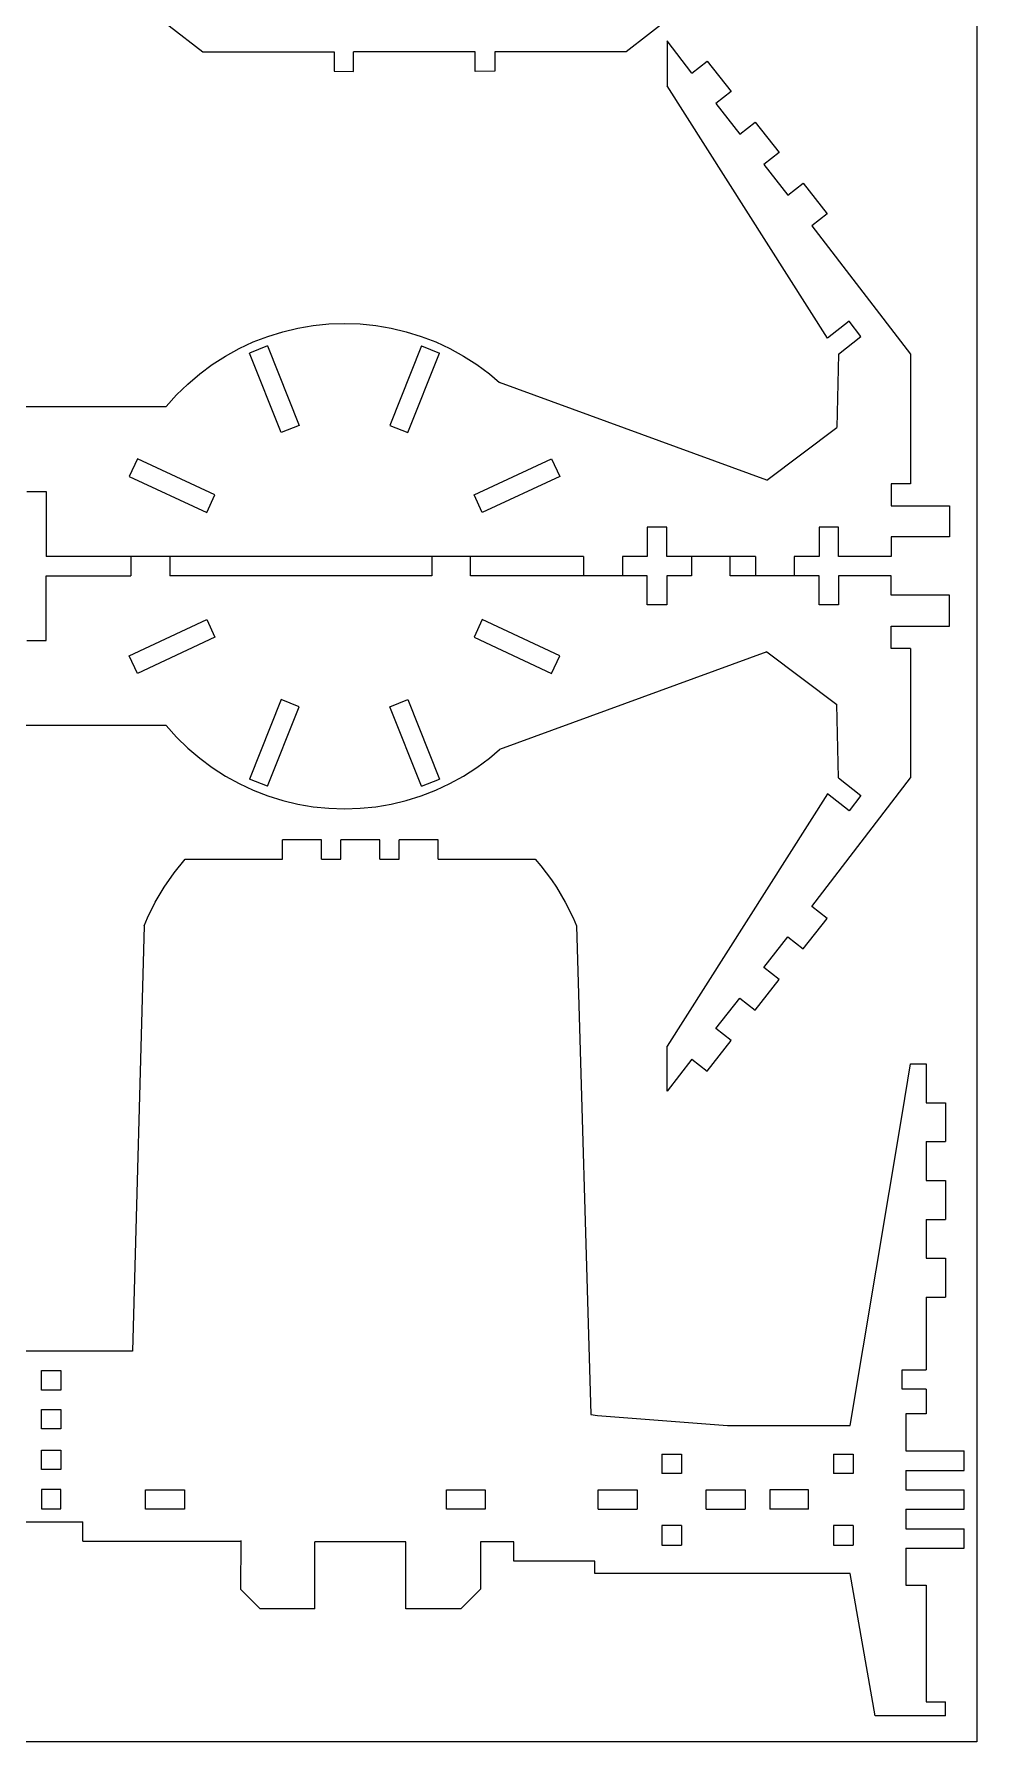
# Model space of a CAD drawing. Header units: millimetres. Extents: x -983 to 262, y -252 to 208.
# Drawn here: x -528.2 to -382.8, y -251.7 to 11.7 of the extents above; entities that cross this region are included whole.
import ezdxf

# ---------------------------------------------------------------- set-up
doc = ezdxf.new("R2010")
doc.units = ezdxf.units.MM
doc.header["$MEASUREMENT"] = 0
doc.layers.add('Layer 1', color=7, linetype='Continuous')

msp = doc.modelspace()

# ---------------------------------------------------------------- linework, layer by layer
at = {"layer": 'Layer 1', "color": 3, "lineweight": 9}
for points in [[(-382.7524, 208.3383), (-382.7524, 208.3383), (-382.7524, -251.6623), (-382.7524, -251.6623)], [(-512.5248, 17.0071), (-512.5248, 17.0071), (-502.1782, 8.9194), (-502.1782, 8.9194)], [(-426.4938, 17.0071), (-426.4938, 17.0071), (-436.8404, 8.9194), (-436.8404, 8.9194)], [(-426.6995, 5.6647), (-426.6995, 5.6647), (-430.506, 10.6195), (-430.506, 10.6195)], [(-430.506, 10.6195), (-430.506, 10.6195), (-430.506, 3.6784), (-430.506, 3.6784)], [(-502.1782, 8.9194), (-502.1782, 8.9194), (-481.886, 8.9176), (-481.886, 8.9176)], [(-481.886, 8.9176), (-481.886, 8.9176), (-481.886, 5.9252), (-481.886, 5.9252)], [(-478.8919, 5.9235), (-478.8919, 5.9235), (-478.8919, 8.9176), (-478.8919, 8.9176)], [(-460.1267, 8.9176), (-460.1267, 8.9176), (-478.8919, 8.9176), (-478.8919, 8.9176)], [(-460.125, 5.9235), (-460.125, 5.9235), (-460.1267, 8.9176), (-460.1267, 8.9176)], [(-436.8404, 8.9194), (-436.8404, 8.9194), (-457.1326, 8.9176), (-457.1326, 8.9176)], [(-457.1326, 8.9176), (-457.1326, 8.9176), (-457.1326, 5.9252), (-457.1326, 5.9252)], [(-481.886, 5.9252), (-481.886, 5.9252), (-478.8919, 5.9235), (-478.8919, 5.9235)], [(-457.1326, 5.9252), (-457.1326, 5.9252), (-460.125, 5.9235), (-460.125, 5.9235)], [(-426.6995, 5.6647), (-426.6995, 5.6647), (-424.3446, 7.5157), (-424.3446, 7.5157)], [(-424.3446, 7.5157), (-424.3446, 7.5157), (-420.6444, 2.8077), (-420.6444, 2.8077)], [(-405.804, -35.2162), (-405.804, -35.2162), (-430.506, 3.6784), (-430.506, 3.6784)], [(-420.6444, 2.8077), (-420.6444, 2.8077), (-422.9992, 0.9567), (-422.9992, 0.9567)], [(-422.9992, 0.9567), (-422.9992, 0.9567), (-419.2973, -3.7513), (-419.2973, -3.7513)], [(-419.2973, -3.7513), (-419.2973, -3.7513), (-416.9441, -1.9003), (-416.9441, -1.9003)], [(-416.9441, -1.9003), (-416.9441, -1.9003), (-413.2439, -6.6066), (-413.2439, -6.6066)], [(-413.2439, -6.6066), (-413.2439, -6.6066), (-415.597, -8.4575), (-415.597, -8.4575)], [(-415.597, -8.4575), (-415.597, -8.4575), (-411.8968, -13.1655), (-411.8968, -13.1655)], [(-411.8968, -13.1655), (-411.8968, -13.1655), (-409.5419, -11.3146), (-409.5419, -11.3146)], [(-409.5419, -11.3146), (-409.5419, -11.3146), (-405.8417, -16.0226), (-405.8417, -16.0226)], [(-405.8417, -16.0226), (-405.8417, -16.0226), (-408.1948, -17.8735), (-408.1948, -17.8735)], [(-408.1948, -17.8735), (-408.1948, -17.8735), (-392.9705, -37.691), (-392.9705, -37.691)], [(-492.1367, -34.9385), (-492.1367, -34.9385), (-489.8332, -34.2221), (-489.8332, -34.2221)], [(-489.8332, -34.2221), (-489.8332, -34.2221), (-487.4887, -33.6617), (-487.4887, -33.6617)], [(-487.4887, -33.6617), (-487.4887, -33.6617), (-485.1132, -33.2572), (-485.1132, -33.2572)], [(-485.1132, -33.2572), (-485.1132, -33.2572), (-482.7138, -33.0156), (-482.7138, -33.0156)], [(-482.7138, -33.0156), (-482.7138, -33.0156), (-480.3041, -32.935), (-480.3041, -32.935)], [(-480.3041, -32.935), (-480.3041, -32.935), (-477.8944, -33.0156), (-477.8944, -33.0156)], [(-477.8944, -33.0156), (-477.8944, -33.0156), (-475.495, -33.2572), (-475.495, -33.2572)], [(-475.495, -33.2572), (-475.495, -33.2572), (-473.1196, -33.6617), (-473.1196, -33.6617)], [(-473.1196, -33.6617), (-473.1196, -33.6617), (-470.775, -34.2221), (-470.775, -34.2221)], [(-470.775, -34.2221), (-470.775, -34.2221), (-468.4716, -34.9385), (-468.4716, -34.9385)], [(-402.4722, -32.6128), (-402.4722, -32.6128), (-405.804, -35.2162), (-405.804, -35.2162)], [(-400.6281, -34.9711), (-400.6281, -34.9711), (-402.4722, -32.6128), (-402.4722, -32.6128)], [(-498.6819, -37.9909), (-498.6819, -37.9909), (-496.5704, -36.8272), (-496.5704, -36.8272)], [(-496.5704, -36.8272), (-496.5704, -36.8272), (-494.3853, -35.8092), (-494.3853, -35.8092)], [(-494.3853, -35.8092), (-494.3853, -35.8092), (-492.1367, -34.9385), (-492.1367, -34.9385)], [(-468.4716, -34.9385), (-468.4716, -34.9385), (-466.2247, -35.8092), (-466.2247, -35.8092)], [(-466.2247, -35.8092), (-466.2247, -35.8092), (-464.0395, -36.8272), (-464.0395, -36.8272)], [(-464.0395, -36.8272), (-464.0395, -36.8272), (-461.9263, -37.9909), (-461.9263, -37.9909)], [(-404.109, -37.691), (-404.109, -37.691), (-400.6281, -34.9711), (-400.6281, -34.9711)], [(-502.6478, -40.728), (-502.6478, -40.728), (-500.7112, -39.2935), (-500.7112, -39.2935)], [(-500.7112, -39.2935), (-500.7112, -39.2935), (-498.6819, -37.9909), (-498.6819, -37.9909)], [(-461.9263, -37.9909), (-461.9263, -37.9909), (-459.8988, -39.2935), (-459.8988, -39.2935)], [(-459.8988, -39.2935), (-459.8988, -39.2935), (-457.9604, -40.728), (-457.9604, -40.728)], [(-404.109, -37.691), (-404.109, -37.691), (-404.3797, -49.0094), (-404.3797, -49.0094)], [(-392.9705, -37.691), (-392.9705, -37.691), (-392.9705, -57.661), (-392.9705, -57.661)], [(-504.4851, -42.2893), (-504.4851, -42.2893), (-502.6478, -40.728), (-502.6478, -40.728)], [(-457.9604, -40.728), (-457.9604, -40.728), (-456.3837, -42.0699), (-456.3837, -42.0699)], [(-415.1291, -57.14), (-415.1291, -57.14), (-456.3837, -42.0699), (-456.3837, -42.0699)], [(-507.8237, -45.765), (-507.8237, -45.765), (-506.2127, -43.9723), (-506.2127, -43.9723)], [(-506.2127, -43.9723), (-506.2127, -43.9723), (-504.4851, -42.2893), (-504.4851, -42.2893)], [(-547.8014, -45.765), (-547.8014, -45.765), (-507.8237, -45.765), (-507.8237, -45.765)], [(-415.1291, -57.14), (-415.1291, -57.14), (-404.3797, -49.0094), (-404.3797, -49.0094)], [(-395.9664, -57.661), (-395.9664, -57.661), (-395.9664, -61.0802), (-395.9664, -61.0802)], [(-392.9705, -57.661), (-392.9705, -57.661), (-395.9664, -57.661), (-395.9664, -57.661)], [(-395.9664, -61.0802), (-395.9664, -61.0802), (-386.984, -61.0802), (-386.984, -61.0802)], [(-386.984, -61.0802), (-386.984, -61.0802), (-386.984, -65.8704), (-386.984, -65.8704)], [(-407.1031, -64.3742), (-407.1031, -64.3742), (-407.1031, -68.8646), (-407.1031, -68.8646)], [(-404.109, -64.3742), (-404.109, -64.3742), (-407.1031, -64.3742), (-407.1031, -64.3742)], [(-404.109, -68.8646), (-404.109, -68.8646), (-404.109, -64.3742), (-404.109, -64.3742)], [(-386.984, -65.8704), (-386.984, -65.8704), (-395.9664, -65.8704), (-395.9664, -65.8704)], [(-395.9664, -65.8704), (-395.9664, -65.8704), (-395.9664, -68.8646), (-395.9664, -68.8646)], [(-410.9353, -68.8646), (-410.9353, -68.8646), (-410.9353, -71.8587), (-410.9353, -71.8587)], [(-407.1031, -68.8646), (-407.1031, -68.8646), (-410.9353, -68.8646), (-410.9353, -68.8646)], [(-395.9664, -68.8646), (-395.9664, -68.8646), (-404.109, -68.8646), (-404.109, -68.8646)], [(-407.1031, -71.8587), (-407.1031, -71.8587), (-410.9353, -71.8587), (-410.9353, -71.8587)], [(-407.1031, -76.349), (-407.1031, -76.349), (-407.1031, -71.8587), (-407.1031, -71.8587)], [(-395.9664, -71.8587), (-395.9664, -71.8587), (-404.109, -71.8587), (-404.109, -71.8587)], [(-404.109, -71.8587), (-404.109, -71.8587), (-404.109, -76.349), (-404.109, -76.349)], [(-395.9664, -74.8528), (-395.9664, -74.8528), (-395.9664, -71.8587), (-395.9664, -71.8587)], [(-404.109, -76.349), (-404.109, -76.349), (-407.1031, -76.349), (-407.1031, -76.349)], [(-386.984, -74.8528), (-386.984, -74.8528), (-395.9664, -74.8528), (-395.9664, -74.8528)], [(-386.984, -79.6431), (-386.984, -79.6431), (-386.984, -74.8528), (-386.984, -74.8528)], [(-395.9664, -83.0622), (-395.9664, -83.0622), (-395.9664, -79.6431), (-395.9664, -79.6431)], [(-395.9664, -79.6431), (-395.9664, -79.6431), (-386.984, -79.6431), (-386.984, -79.6431)], [(-415.1291, -83.5833), (-415.1291, -83.5833), (-456.3837, -98.6533), (-456.3837, -98.6533)], [(-415.1291, -83.5833), (-415.1291, -83.5833), (-404.3797, -91.7139), (-404.3797, -91.7139)], [(-392.9705, -83.0622), (-392.9705, -83.0622), (-395.9664, -83.0622), (-395.9664, -83.0622)], [(-392.9705, -83.0622), (-392.9705, -83.0622), (-392.9705, -103.0305), (-392.9705, -103.0305)], [(-404.109, -103.0305), (-404.109, -103.0305), (-404.3797, -91.7139), (-404.3797, -91.7139)], [(-507.8237, -94.9565), (-507.8237, -94.9565), (-547.8014, -94.9565), (-547.8014, -94.9565)], [(-507.8237, -94.9565), (-507.8237, -94.9565), (-506.2127, -96.7509), (-506.2127, -96.7509)], [(-506.2127, -96.7509), (-506.2127, -96.7509), (-504.4851, -98.4322), (-504.4851, -98.4322)], [(-504.4851, -98.4322), (-504.4851, -98.4322), (-502.6478, -99.9936), (-502.6478, -99.9936)], [(-502.6478, -99.9936), (-502.6478, -99.9936), (-500.7112, -101.4298), (-500.7112, -101.4298)], [(-459.8988, -101.4298), (-459.8988, -101.4298), (-457.9604, -99.9936), (-457.9604, -99.9936)], [(-457.9604, -99.9936), (-457.9604, -99.9936), (-456.3837, -98.6533), (-456.3837, -98.6533)], [(-500.7112, -101.4298), (-500.7112, -101.4298), (-498.6819, -102.7323), (-498.6819, -102.7323)], [(-461.9263, -102.7323), (-461.9263, -102.7323), (-459.8988, -101.4298), (-459.8988, -101.4298)], [(-498.6819, -102.7323), (-498.6819, -102.7323), (-496.5704, -103.8943), (-496.5704, -103.8943)], [(-496.5704, -103.8943), (-496.5704, -103.8943), (-494.3853, -104.9124), (-494.3853, -104.9124)], [(-494.3853, -104.9124), (-494.3853, -104.9124), (-492.1367, -105.783), (-492.1367, -105.783)], [(-468.4716, -105.783), (-468.4716, -105.783), (-466.2247, -104.9124), (-466.2247, -104.9124)], [(-466.2247, -104.9124), (-466.2247, -104.9124), (-464.0395, -103.8943), (-464.0395, -103.8943)], [(-464.0395, -103.8943), (-464.0395, -103.8943), (-461.9263, -102.7323), (-461.9263, -102.7323)], [(-408.1948, -122.8497), (-408.1948, -122.8497), (-392.9705, -103.0305), (-392.9705, -103.0305)], [(-404.109, -103.0305), (-404.109, -103.0305), (-400.6281, -105.7522), (-400.6281, -105.7522)], [(-492.1367, -105.783), (-492.1367, -105.783), (-489.8332, -106.5011), (-489.8332, -106.5011)], [(-489.8332, -106.5011), (-489.8332, -106.5011), (-487.4887, -107.0615), (-487.4887, -107.0615)], [(-487.4887, -107.0615), (-487.4887, -107.0615), (-485.1132, -107.4643), (-485.1132, -107.4643)], [(-485.1132, -107.4643), (-485.1132, -107.4643), (-482.7138, -107.706), (-482.7138, -107.706)], [(-482.7138, -107.706), (-482.7138, -107.706), (-480.3041, -107.7865), (-480.3041, -107.7865)], [(-480.3041, -107.7865), (-480.3041, -107.7865), (-477.8944, -107.706), (-477.8944, -107.706)], [(-477.8944, -107.706), (-477.8944, -107.706), (-475.495, -107.4643), (-475.495, -107.4643)], [(-475.495, -107.4643), (-475.495, -107.4643), (-473.1196, -107.0615), (-473.1196, -107.0615)], [(-473.1196, -107.0615), (-473.1196, -107.0615), (-470.775, -106.5011), (-470.775, -106.5011)], [(-470.775, -106.5011), (-470.775, -106.5011), (-468.4716, -105.783), (-468.4716, -105.783)], [(-405.804, -105.5054), (-405.804, -105.5054), (-430.506, -144.3999), (-430.506, -144.3999)], [(-402.4722, -108.1104), (-402.4722, -108.1104), (-405.804, -105.5054), (-405.804, -105.5054)], [(-400.6281, -105.7522), (-400.6281, -105.7522), (-402.4722, -108.1104), (-402.4722, -108.1104)], [(-489.8675, -115.5606), (-489.8675, -115.5606), (-489.8675, -112.5596), (-489.8675, -112.5596)], [(-483.8673, -112.5596), (-483.8673, -112.5596), (-489.8675, -112.5596), (-489.8675, -112.5596)], [(-483.8673, -115.5606), (-483.8673, -115.5606), (-483.8673, -112.5596), (-483.8673, -112.5596)], [(-474.8677, -112.5596), (-474.8677, -112.5596), (-480.8663, -112.5596), (-480.8663, -112.5596)], [(-480.8663, -115.5606), (-480.8663, -115.5606), (-480.8663, -112.5596), (-480.8663, -112.5596)], [(-474.8677, -115.5606), (-474.8677, -115.5606), (-474.8677, -112.5596), (-474.8677, -112.5596)], [(-465.8682, -112.5596), (-465.8682, -112.5596), (-471.8685, -112.5596), (-471.8685, -112.5596)], [(-471.8685, -115.5606), (-471.8685, -115.5606), (-471.8685, -112.5596), (-471.8685, -112.5596)], [(-465.8682, -115.5606), (-465.8682, -115.5606), (-465.8682, -112.5596), (-465.8682, -112.5596)], [(-506.576, -117.6498), (-506.576, -117.6498), (-504.8673, -115.5606), (-504.8673, -115.5606)], [(-504.8673, -115.5606), (-504.8673, -115.5606), (-489.8675, -115.5606), (-489.8675, -115.5606)], [(-483.8673, -115.5606), (-483.8673, -115.5606), (-480.8663, -115.5606), (-480.8663, -115.5606)], [(-474.8677, -115.5606), (-474.8677, -115.5606), (-471.8685, -115.5606), (-471.8685, -115.5606)], [(-465.8682, -115.5606), (-465.8682, -115.5606), (-450.8684, -115.5606), (-450.8684, -115.5606)], [(-450.8684, -115.5606), (-450.8684, -115.5606), (-449.9926, -116.5889), (-449.9926, -116.5889)], [(-508.1202, -119.859), (-508.1202, -119.859), (-506.576, -117.6498), (-506.576, -117.6498)], [(-449.9926, -116.5889), (-449.9926, -116.5889), (-448.3662, -118.7398), (-448.3662, -118.7398)], [(-509.4947, -122.1762), (-509.4947, -122.1762), (-508.1202, -119.859), (-508.1202, -119.859)], [(-448.3662, -118.7398), (-448.3662, -118.7398), (-447.6138, -119.859), (-447.6138, -119.859)], [(-447.6138, -119.859), (-447.6138, -119.859), (-446.241, -122.1762), (-446.241, -122.1762)], [(-510.6927, -124.5927), (-510.6927, -124.5927), (-509.4947, -122.1762), (-509.4947, -122.1762)], [(-446.241, -122.1762), (-446.241, -122.1762), (-445.0413, -124.5927), (-445.0413, -124.5927)], [(-405.8417, -124.699), (-405.8417, -124.699), (-408.1948, -122.8497), (-408.1948, -122.8497)], [(-511.224, -125.8335), (-511.224, -125.8335), (-513.027, -191.4164), (-513.027, -191.4164)], [(-511.224, -125.8335), (-511.224, -125.8335), (-510.6927, -124.5927), (-510.6927, -124.5927)], [(-445.0413, -124.5927), (-445.0413, -124.5927), (-444.51, -125.8335), (-444.51, -125.8335)], [(-444.51, -125.8335), (-444.51, -125.8335), (-442.2854, -201.1615), (-442.2854, -201.1615)], [(-409.5419, -129.407), (-409.5419, -129.407), (-405.8417, -124.699), (-405.8417, -124.699)], [(-415.597, -132.264), (-415.597, -132.264), (-411.8968, -127.5577), (-411.8968, -127.5577)], [(-411.8968, -127.5577), (-411.8968, -127.5577), (-409.5419, -129.407), (-409.5419, -129.407)], [(-416.9441, -138.823), (-416.9441, -138.823), (-413.2439, -134.115), (-413.2439, -134.115)], [(-413.2439, -134.115), (-413.2439, -134.115), (-415.597, -132.264), (-415.597, -132.264)], [(-422.9992, -141.68), (-422.9992, -141.68), (-419.2973, -136.972), (-419.2973, -136.972)], [(-419.2973, -136.972), (-419.2973, -136.972), (-416.9441, -138.823), (-416.9441, -138.823)], [(-420.6444, -143.531), (-420.6444, -143.531), (-422.9992, -141.68), (-422.9992, -141.68)], [(-430.506, -151.3411), (-430.506, -151.3411), (-430.506, -144.3999), (-430.506, -144.3999)], [(-424.3446, -148.2372), (-424.3446, -148.2372), (-420.6444, -143.531), (-420.6444, -143.531)], [(-426.6995, -146.388), (-426.6995, -146.388), (-430.506, -151.3411), (-430.506, -151.3411)], [(-426.6995, -146.388), (-426.6995, -146.388), (-424.3446, -148.2372), (-424.3446, -148.2372)], [(-394.2611, -154.9882), (-394.2611, -154.9882), (-392.9877, -147.1061), (-392.9877, -147.1061)], [(-392.9877, -147.1061), (-392.9877, -147.1061), (-390.5882, -147.1061), (-390.5882, -147.1061)], [(-390.5882, -147.1061), (-390.5882, -147.1061), (-390.5882, -153.1063), (-390.5882, -153.1063)], [(-402.3162, -202.8857), (-402.3162, -202.8857), (-394.2611, -154.9882), (-394.2611, -154.9882)], [(-390.5882, -153.1063), (-390.5882, -153.1063), (-387.589, -153.1063), (-387.589, -153.1063)], [(-387.589, -153.1063), (-387.589, -153.1063), (-387.589, -159.1066), (-387.589, -159.1066)], [(-390.5882, -159.1066), (-390.5882, -159.1066), (-387.589, -159.1066), (-387.589, -159.1066)], [(-390.5882, -159.1066), (-390.5882, -159.1066), (-390.5882, -165.1068), (-390.5882, -165.1068)], [(-390.5882, -165.1068), (-390.5882, -165.1068), (-387.589, -165.1068), (-387.589, -165.1068)], [(-387.589, -165.1068), (-387.589, -165.1068), (-387.589, -171.1054), (-387.589, -171.1054)], [(-390.5882, -171.1054), (-390.5882, -171.1054), (-387.589, -171.1054), (-387.589, -171.1054)], [(-390.5882, -171.1054), (-390.5882, -171.1054), (-390.5882, -177.1056), (-390.5882, -177.1056)], [(-390.5882, -177.1056), (-390.5882, -177.1056), (-387.589, -177.1056), (-387.589, -177.1056)], [(-387.589, -177.1056), (-387.589, -177.1056), (-387.589, -183.1059), (-387.589, -183.1059)], [(-390.5882, -183.1059), (-390.5882, -183.1059), (-390.5951, -194.2975), (-390.5951, -194.2975)], [(-390.5882, -183.1059), (-390.5882, -183.1059), (-387.589, -183.1059), (-387.589, -183.1059)], [(-513.027, -191.4164), (-513.027, -191.4164), (-538.4437, -191.4164), (-538.4437, -191.4164)], [(-394.2799, -197.2899), (-394.2799, -197.2899), (-394.2799, -194.2975), (-394.2799, -194.2975)], [(-394.2799, -194.2975), (-394.2799, -194.2975), (-390.5951, -194.2975), (-390.5951, -194.2975)], [(-390.5951, -197.2899), (-390.5951, -197.2899), (-394.2799, -197.2899), (-394.2799, -197.2899)], [(-390.5951, -197.2899), (-390.5951, -197.2899), (-390.5882, -201.1067), (-390.5882, -201.1067)], [(-442.2854, -201.1615), (-442.2854, -201.1615), (-441.2708, -201.3415), (-441.2708, -201.3415)], [(-441.2708, -201.3415), (-441.2708, -201.3415), (-421.2271, -202.8857), (-421.2271, -202.8857)], [(-390.5882, -201.1067), (-390.5882, -201.1067), (-393.7075, -201.1067), (-393.7075, -201.1067)], [(-393.7075, -201.1067), (-393.7075, -201.1067), (-393.7075, -206.8053), (-393.7075, -206.8053)], [(-421.2271, -202.8857), (-421.2271, -202.8857), (-402.3162, -202.8857), (-402.3162, -202.8857)], [(-393.7075, -206.8053), (-393.7075, -206.8053), (-384.708, -206.8053), (-384.708, -206.8053)], [(-384.708, -209.8063), (-384.708, -209.8063), (-384.708, -206.8053), (-384.708, -206.8053)], [(-393.7075, -209.8063), (-393.7075, -209.8063), (-384.708, -209.8063), (-384.708, -209.8063)], [(-393.7075, -209.8063), (-393.7075, -209.8063), (-393.7075, -212.8055), (-393.7075, -212.8055)], [(-393.7075, -212.8055), (-393.7075, -212.8055), (-384.708, -212.8055), (-384.708, -212.8055)], [(-384.708, -215.8065), (-384.708, -215.8065), (-384.708, -212.8055), (-384.708, -212.8055)], [(-393.7075, -215.8065), (-393.7075, -215.8065), (-384.708, -215.8065), (-384.708, -215.8065)], [(-393.7075, -215.8065), (-393.7075, -215.8065), (-393.7075, -218.8058), (-393.7075, -218.8058)], [(-530.4502, -217.7363), (-530.4502, -217.7363), (-520.6589, -217.7363), (-520.6589, -217.7363)], [(-520.6589, -220.7373), (-520.6589, -220.7373), (-520.6589, -217.7363), (-520.6589, -217.7363)], [(-520.6589, -220.7373), (-520.6589, -220.7373), (-496.3151, -220.7373), (-496.3151, -220.7373)], [(-496.3151, -220.7373), (-496.3151, -220.7373), (-496.3356, -228.1378), (-496.3356, -228.1378)], [(-496.3151, -220.6345), (-496.3151, -220.6345), (-496.3151, -220.7373), (-496.3151, -220.7373)], [(-484.899, -231.1388), (-484.899, -231.1388), (-484.899, -220.8059), (-484.899, -220.8059)], [(-470.835, -220.8059), (-470.835, -220.8059), (-484.899, -220.8059), (-484.899, -220.8059)], [(-470.835, -231.1388), (-470.835, -231.1388), (-470.835, -220.8059), (-470.835, -220.8059)], [(-459.3367, -220.8059), (-459.3367, -220.8059), (-459.3367, -228.1378), (-459.3367, -228.1378)], [(-454.1796, -220.8059), (-454.1796, -220.8059), (-459.3367, -220.8059), (-459.3367, -220.8059)], [(-454.1796, -223.8068), (-454.1796, -223.8068), (-454.1796, -220.8059), (-454.1796, -220.8059)], [(-393.7075, -218.8058), (-393.7075, -218.8058), (-384.708, -218.8058), (-384.708, -218.8058)], [(-384.708, -221.805), (-384.708, -221.805), (-384.708, -218.8058), (-384.708, -218.8058)], [(-441.7112, -223.8068), (-441.7112, -223.8068), (-454.1796, -223.8068), (-454.1796, -223.8068)], [(-441.7112, -225.7247), (-441.7112, -225.7247), (-441.7112, -223.8068), (-441.7112, -223.8068)], [(-393.7075, -221.805), (-393.7075, -221.805), (-384.708, -221.805), (-384.708, -221.805)], [(-393.7075, -221.805), (-393.7075, -221.805), (-393.7075, -227.5054), (-393.7075, -227.5054)], [(-402.3162, -225.7247), (-402.3162, -225.7247), (-441.7112, -225.7247), (-441.7112, -225.7247)], [(-398.4566, -247.633), (-398.4566, -247.633), (-402.3162, -225.7247), (-402.3162, -225.7247)], [(-493.3347, -231.1388), (-493.3347, -231.1388), (-496.3356, -228.1378), (-496.3356, -228.1378)], [(-462.3359, -231.1388), (-462.3359, -231.1388), (-459.3367, -228.1378), (-459.3367, -228.1378)], [(-393.7075, -227.5054), (-393.7075, -227.5054), (-390.5882, -227.5054), (-390.5882, -227.5054)], [(-390.5882, -227.5054), (-390.5882, -227.5054), (-390.5882, -245.5061), (-390.5882, -245.5061)], [(-484.899, -231.1388), (-484.899, -231.1388), (-493.3347, -231.1388), (-493.3347, -231.1388)], [(-462.3359, -231.1388), (-462.3359, -231.1388), (-470.835, -231.1388), (-470.835, -231.1388)], [(-390.5882, -245.5061), (-390.5882, -245.5061), (-387.589, -245.5061), (-387.589, -245.5061)], [(-387.601, -247.633), (-387.601, -247.633), (-387.589, -245.5061), (-387.589, -245.5061)], [(-387.601, -247.633), (-387.601, -247.633), (-398.4566, -247.633), (-398.4566, -247.633)], [(-382.7524, -251.6623), (-382.7524, -251.6623), (-982.7521, -251.6623), (-982.7521, -251.6623)]]:
    msp.add_open_spline(points, degree=3, dxfattribs=at)
at = {"layer": 'Layer 1', "color": 1, "lineweight": 9}
for points in [[(-492.1778, -36.4193), (-492.1778, -36.4193), (-494.9594, -37.5248), (-494.9594, -37.5248)], [(-492.1778, -36.4193), (-492.1778, -36.4193), (-487.3138, -48.6615), (-487.3138, -48.6615)], [(-468.4304, -36.4193), (-468.4304, -36.4193), (-473.2944, -48.6615), (-473.2944, -48.6615)], [(-468.4304, -36.4193), (-468.4304, -36.4193), (-465.6488, -37.5248), (-465.6488, -37.5248)], [(-490.0972, -49.7669), (-490.0972, -49.7669), (-494.9594, -37.5248), (-494.9594, -37.5248)], [(-470.5128, -49.7669), (-470.5128, -49.7669), (-465.6488, -37.5248), (-465.6488, -37.5248)], [(-487.3138, -48.6615), (-487.3138, -48.6615), (-490.0972, -49.7669), (-490.0972, -49.7669)], [(-473.2944, -48.6615), (-473.2944, -48.6615), (-470.5128, -49.7669), (-470.5128, -49.7669)], [(-512.2335, -53.8202), (-512.2335, -53.8202), (-513.4983, -56.5333), (-513.4983, -56.5333)], [(-500.2947, -59.3886), (-500.2947, -59.3886), (-512.2335, -53.8202), (-512.2335, -53.8202)], [(-460.3136, -59.3886), (-460.3136, -59.3886), (-448.3747, -53.8202), (-448.3747, -53.8202)], [(-448.3747, -53.8202), (-448.3747, -53.8202), (-447.1099, -56.5333), (-447.1099, -56.5333)], [(-513.4983, -56.5333), (-513.4983, -56.5333), (-501.5595, -62.1016), (-501.5595, -62.1016)], [(-447.1099, -56.5333), (-447.1099, -56.5333), (-459.0487, -62.1016), (-459.0487, -62.1016)], [(-529.3122, -58.8641), (-529.3122, -58.8641), (-526.3112, -58.8641), (-526.3112, -58.8641)], [(-526.3112, -58.8641), (-526.3112, -58.8641), (-526.3112, -68.8646), (-526.3112, -68.8646)], [(-501.5595, -62.1016), (-501.5595, -62.1016), (-500.2947, -59.3886), (-500.2947, -59.3886)], [(-459.0487, -62.1016), (-459.0487, -62.1016), (-460.3136, -59.3886), (-460.3136, -59.3886)], [(-433.5978, -64.3742), (-433.5978, -64.3742), (-433.5978, -68.8646), (-433.5978, -68.8646)], [(-430.6036, -64.3742), (-430.6036, -64.3742), (-433.5978, -64.3742), (-433.5978, -64.3742)], [(-430.6036, -68.8646), (-430.6036, -68.8646), (-430.6036, -64.3742), (-430.6036, -64.3742)], [(-513.2532, -68.8646), (-513.2532, -68.8646), (-526.3112, -68.8646), (-526.3112, -68.8646)], [(-507.2667, -68.8646), (-507.2667, -68.8646), (-513.2532, -68.8646), (-513.2532, -68.8646)], [(-513.2532, -68.8646), (-513.2532, -68.8646), (-513.2532, -71.8587), (-513.2532, -71.8587)], [(-507.2667, -68.8646), (-507.2667, -68.8646), (-507.2667, -71.8587), (-507.2667, -71.8587)], [(-466.8348, -68.8646), (-466.8348, -68.8646), (-507.2667, -68.8646), (-507.2667, -68.8646)], [(-466.8348, -68.8646), (-466.8348, -68.8646), (-466.8348, -71.8587), (-466.8348, -71.8587)], [(-460.8466, -68.8646), (-460.8466, -68.8646), (-466.8348, -68.8646), (-466.8348, -68.8646)], [(-443.4131, -68.8697), (-443.4131, -68.8697), (-460.8466, -68.8646), (-460.8466, -68.8646)], [(-460.8466, -71.8587), (-460.8466, -71.8587), (-460.8466, -68.8646), (-460.8466, -68.8646)], [(-443.4131, -68.8697), (-443.4131, -68.8697), (-443.4131, -71.8638), (-443.4131, -71.8638)], [(-433.5978, -68.8646), (-433.5978, -68.8646), (-437.4248, -68.8697), (-437.4248, -68.8697)], [(-437.4248, -68.8697), (-437.4248, -68.8697), (-437.4248, -71.8638), (-437.4248, -71.8638)], [(-426.7749, -68.8646), (-426.7749, -68.8646), (-430.6036, -68.8646), (-430.6036, -68.8646)], [(-426.7749, -68.8646), (-426.7749, -68.8646), (-426.7749, -71.8587), (-426.7749, -71.8587)], [(-420.7866, -68.8646), (-420.7866, -68.8646), (-426.7749, -68.8646), (-426.7749, -68.8646)], [(-416.9235, -68.8646), (-416.9235, -68.8646), (-420.7866, -68.8646), (-420.7866, -68.8646)], [(-420.7866, -71.8587), (-420.7866, -71.8587), (-420.7866, -68.8646), (-420.7866, -68.8646)], [(-416.9235, -68.8646), (-416.9235, -68.8646), (-416.9235, -71.8587), (-416.9235, -71.8587)], [(-526.3112, -71.8587), (-526.3112, -71.8587), (-513.2532, -71.8587), (-513.2532, -71.8587)], [(-526.3112, -81.8591), (-526.3112, -81.8591), (-526.3112, -71.8587), (-526.3112, -71.8587)], [(-466.8348, -71.8587), (-466.8348, -71.8587), (-507.2667, -71.8587), (-507.2667, -71.8587)], [(-443.4131, -71.8638), (-443.4131, -71.8638), (-460.8466, -71.8587), (-460.8466, -71.8587)], [(-437.4248, -71.8638), (-437.4248, -71.8638), (-443.4131, -71.8638), (-443.4131, -71.8638)], [(-433.5978, -71.8587), (-433.5978, -71.8587), (-437.4248, -71.8638), (-437.4248, -71.8638)], [(-433.5978, -76.349), (-433.5978, -76.349), (-433.5978, -71.8587), (-433.5978, -71.8587)], [(-426.7749, -71.8587), (-426.7749, -71.8587), (-430.6036, -71.8587), (-430.6036, -71.8587)], [(-430.6036, -71.8587), (-430.6036, -71.8587), (-430.6036, -76.349), (-430.6036, -76.349)], [(-416.9235, -71.8587), (-416.9235, -71.8587), (-420.7866, -71.8587), (-420.7866, -71.8587)], [(-410.9353, -71.8587), (-410.9353, -71.8587), (-416.9235, -71.8587), (-416.9235, -71.8587)], [(-430.6036, -76.349), (-430.6036, -76.349), (-433.5978, -76.349), (-433.5978, -76.349)], [(-513.4983, -84.1883), (-513.4983, -84.1883), (-501.5595, -78.6216), (-501.5595, -78.6216)], [(-501.5595, -78.6216), (-501.5595, -78.6216), (-500.2947, -81.3347), (-500.2947, -81.3347)], [(-459.0487, -78.6216), (-459.0487, -78.6216), (-460.3136, -81.3347), (-460.3136, -81.3347)], [(-447.1099, -84.1883), (-447.1099, -84.1883), (-459.0487, -78.6216), (-459.0487, -78.6216)], [(-500.2947, -81.3347), (-500.2947, -81.3347), (-512.2335, -86.9013), (-512.2335, -86.9013)], [(-460.3136, -81.3347), (-460.3136, -81.3347), (-448.3747, -86.9013), (-448.3747, -86.9013)], [(-529.3122, -81.8591), (-529.3122, -81.8591), (-526.3112, -81.8591), (-526.3112, -81.8591)], [(-512.2335, -86.9013), (-512.2335, -86.9013), (-513.4983, -84.1883), (-513.4983, -84.1883)], [(-448.3747, -86.9013), (-448.3747, -86.9013), (-447.1099, -84.1883), (-447.1099, -84.1883)], [(-490.0972, -90.9563), (-490.0972, -90.9563), (-494.9594, -103.1985), (-494.9594, -103.1985)], [(-492.1778, -104.3039), (-492.1778, -104.3039), (-487.3138, -92.0618), (-487.3138, -92.0618)], [(-487.3138, -92.0618), (-487.3138, -92.0618), (-490.0972, -90.9563), (-490.0972, -90.9563)], [(-473.2944, -92.0618), (-473.2944, -92.0618), (-470.5128, -90.9563), (-470.5128, -90.9563)], [(-468.4304, -104.3039), (-468.4304, -104.3039), (-473.2944, -92.0618), (-473.2944, -92.0618)], [(-470.5128, -90.9563), (-470.5128, -90.9563), (-465.6488, -103.1985), (-465.6488, -103.1985)], [(-492.1778, -104.3039), (-492.1778, -104.3039), (-494.9594, -103.1985), (-494.9594, -103.1985)], [(-468.4304, -104.3039), (-468.4304, -104.3039), (-465.6488, -103.1985), (-465.6488, -103.1985)], [(-527.055, -197.4167), (-527.055, -197.4167), (-527.055, -194.4157), (-527.055, -194.4157)], [(-527.055, -194.4157), (-527.055, -194.4157), (-524.0558, -194.4157), (-524.0558, -194.4157)], [(-524.0558, -194.4157), (-524.0558, -194.4157), (-524.0558, -197.4167), (-524.0558, -197.4167)], [(-524.0558, -197.4167), (-524.0558, -197.4167), (-527.055, -197.4167), (-527.055, -197.4167)], [(-527.055, -200.416), (-527.055, -200.416), (-524.0558, -200.416), (-524.0558, -200.416)], [(-527.055, -203.4152), (-527.055, -203.4152), (-527.055, -200.416), (-527.055, -200.416)], [(-524.0558, -200.416), (-524.0558, -200.416), (-524.0558, -203.4152), (-524.0558, -203.4152)], [(-524.0558, -203.4152), (-524.0558, -203.4152), (-527.055, -203.4152), (-527.055, -203.4152)], [(-527.055, -209.6846), (-527.055, -209.6846), (-527.055, -206.6836), (-527.055, -206.6836)], [(-527.055, -206.6836), (-527.055, -206.6836), (-524.0558, -206.6836), (-524.0558, -206.6836)], [(-524.0558, -206.6836), (-524.0558, -206.6836), (-524.0558, -209.6846), (-524.0558, -209.6846)], [(-431.3406, -207.2869), (-431.3406, -207.2869), (-431.3406, -210.2861), (-431.3406, -210.2861)], [(-431.3406, -207.2869), (-431.3406, -207.2869), (-428.3396, -207.2869), (-428.3396, -207.2869)], [(-428.3396, -207.2869), (-428.3396, -207.2869), (-428.3396, -210.2861), (-428.3396, -210.2861)], [(-404.8459, -207.2869), (-404.8459, -207.2869), (-404.8459, -210.2861), (-404.8459, -210.2861)], [(-404.8459, -207.2869), (-404.8459, -207.2869), (-401.8466, -207.2869), (-401.8466, -207.2869)], [(-401.8466, -207.2869), (-401.8466, -207.2869), (-401.8466, -210.2861), (-401.8466, -210.2861)], [(-524.0558, -209.6846), (-524.0558, -209.6846), (-527.055, -209.6846), (-527.055, -209.6846)], [(-428.3396, -210.2861), (-428.3396, -210.2861), (-431.3406, -210.2861), (-431.3406, -210.2861)], [(-401.8466, -210.2861), (-401.8466, -210.2861), (-404.8459, -210.2861), (-404.8459, -210.2861)], [(-527.055, -212.737), (-527.055, -212.737), (-527.055, -215.7362), (-527.055, -215.7362)], [(-524.0558, -212.737), (-524.0558, -212.737), (-527.055, -212.737), (-527.055, -212.737)], [(-524.0558, -215.7362), (-524.0558, -215.7362), (-524.0558, -212.737), (-524.0558, -212.737)], [(-510.9978, -212.8055), (-510.9978, -212.8055), (-505.0078, -212.8055), (-505.0078, -212.8055)], [(-510.9978, -215.8065), (-510.9978, -215.8065), (-510.9978, -212.8055), (-510.9978, -212.8055)], [(-505.0078, -212.8055), (-505.0078, -212.8055), (-505.0078, -215.8065), (-505.0078, -215.8065)], [(-464.5897, -215.8065), (-464.5897, -215.8065), (-464.5897, -212.8055), (-464.5897, -212.8055)], [(-464.5897, -212.8055), (-464.5897, -212.8055), (-458.5894, -212.8055), (-458.5894, -212.8055)], [(-458.5894, -212.8055), (-458.5894, -212.8055), (-458.5894, -215.8065), (-458.5894, -215.8065)], [(-441.1559, -215.8065), (-441.1559, -215.8065), (-441.1559, -212.8055), (-441.1559, -212.8055)], [(-441.1559, -212.8055), (-441.1559, -212.8055), (-435.1557, -212.8055), (-435.1557, -212.8055)], [(-435.1557, -212.8055), (-435.1557, -212.8055), (-435.1557, -215.8065), (-435.1557, -215.8065)], [(-424.5177, -212.8055), (-424.5177, -212.8055), (-418.5192, -212.8055), (-418.5192, -212.8055)], [(-424.5177, -215.8065), (-424.5177, -215.8065), (-424.5177, -212.8055), (-424.5177, -212.8055)], [(-418.5192, -212.8055), (-418.5192, -212.8055), (-418.5192, -215.8065), (-418.5192, -215.8065)], [(-408.709, -212.8055), (-408.709, -212.8055), (-414.7075, -212.8055), (-414.7075, -212.8055)], [(-414.7075, -212.8055), (-414.7075, -212.8055), (-414.7075, -215.8065), (-414.7075, -215.8065)], [(-408.709, -215.8065), (-408.709, -215.8065), (-408.709, -212.8055), (-408.709, -212.8055)], [(-527.055, -215.7362), (-527.055, -215.7362), (-524.0558, -215.7362), (-524.0558, -215.7362)], [(-505.0078, -215.8065), (-505.0078, -215.8065), (-510.9978, -215.8065), (-510.9978, -215.8065)], [(-458.5894, -215.8065), (-458.5894, -215.8065), (-464.5897, -215.8065), (-464.5897, -215.8065)], [(-441.1559, -215.8065), (-441.1559, -215.8065), (-435.1557, -215.8065), (-435.1557, -215.8065)], [(-424.5177, -215.8065), (-424.5177, -215.8065), (-418.5192, -215.8065), (-418.5192, -215.8065)], [(-408.709, -215.8065), (-408.709, -215.8065), (-414.7075, -215.8065), (-414.7075, -215.8065)], [(-431.3406, -218.3259), (-431.3406, -218.3259), (-431.3406, -221.3252), (-431.3406, -221.3252)], [(-428.3396, -218.3259), (-428.3396, -218.3259), (-431.3406, -218.3259), (-431.3406, -218.3259)], [(-428.3396, -218.3259), (-428.3396, -218.3259), (-428.3396, -221.3252), (-428.3396, -221.3252)], [(-401.8466, -218.3259), (-401.8466, -218.3259), (-404.8459, -218.3259), (-404.8459, -218.3259)], [(-404.8459, -218.3259), (-404.8459, -218.3259), (-404.8459, -221.3252), (-404.8459, -221.3252)], [(-401.8466, -218.3259), (-401.8466, -218.3259), (-401.8466, -221.3252), (-401.8466, -221.3252)], [(-431.3406, -221.3252), (-431.3406, -221.3252), (-428.3396, -221.3252), (-428.3396, -221.3252)], [(-404.8459, -221.3252), (-404.8459, -221.3252), (-401.8466, -221.3252), (-401.8466, -221.3252)]]:
    msp.add_open_spline(points, degree=3, dxfattribs=at)

doc.saveas('drawing.dxf')
